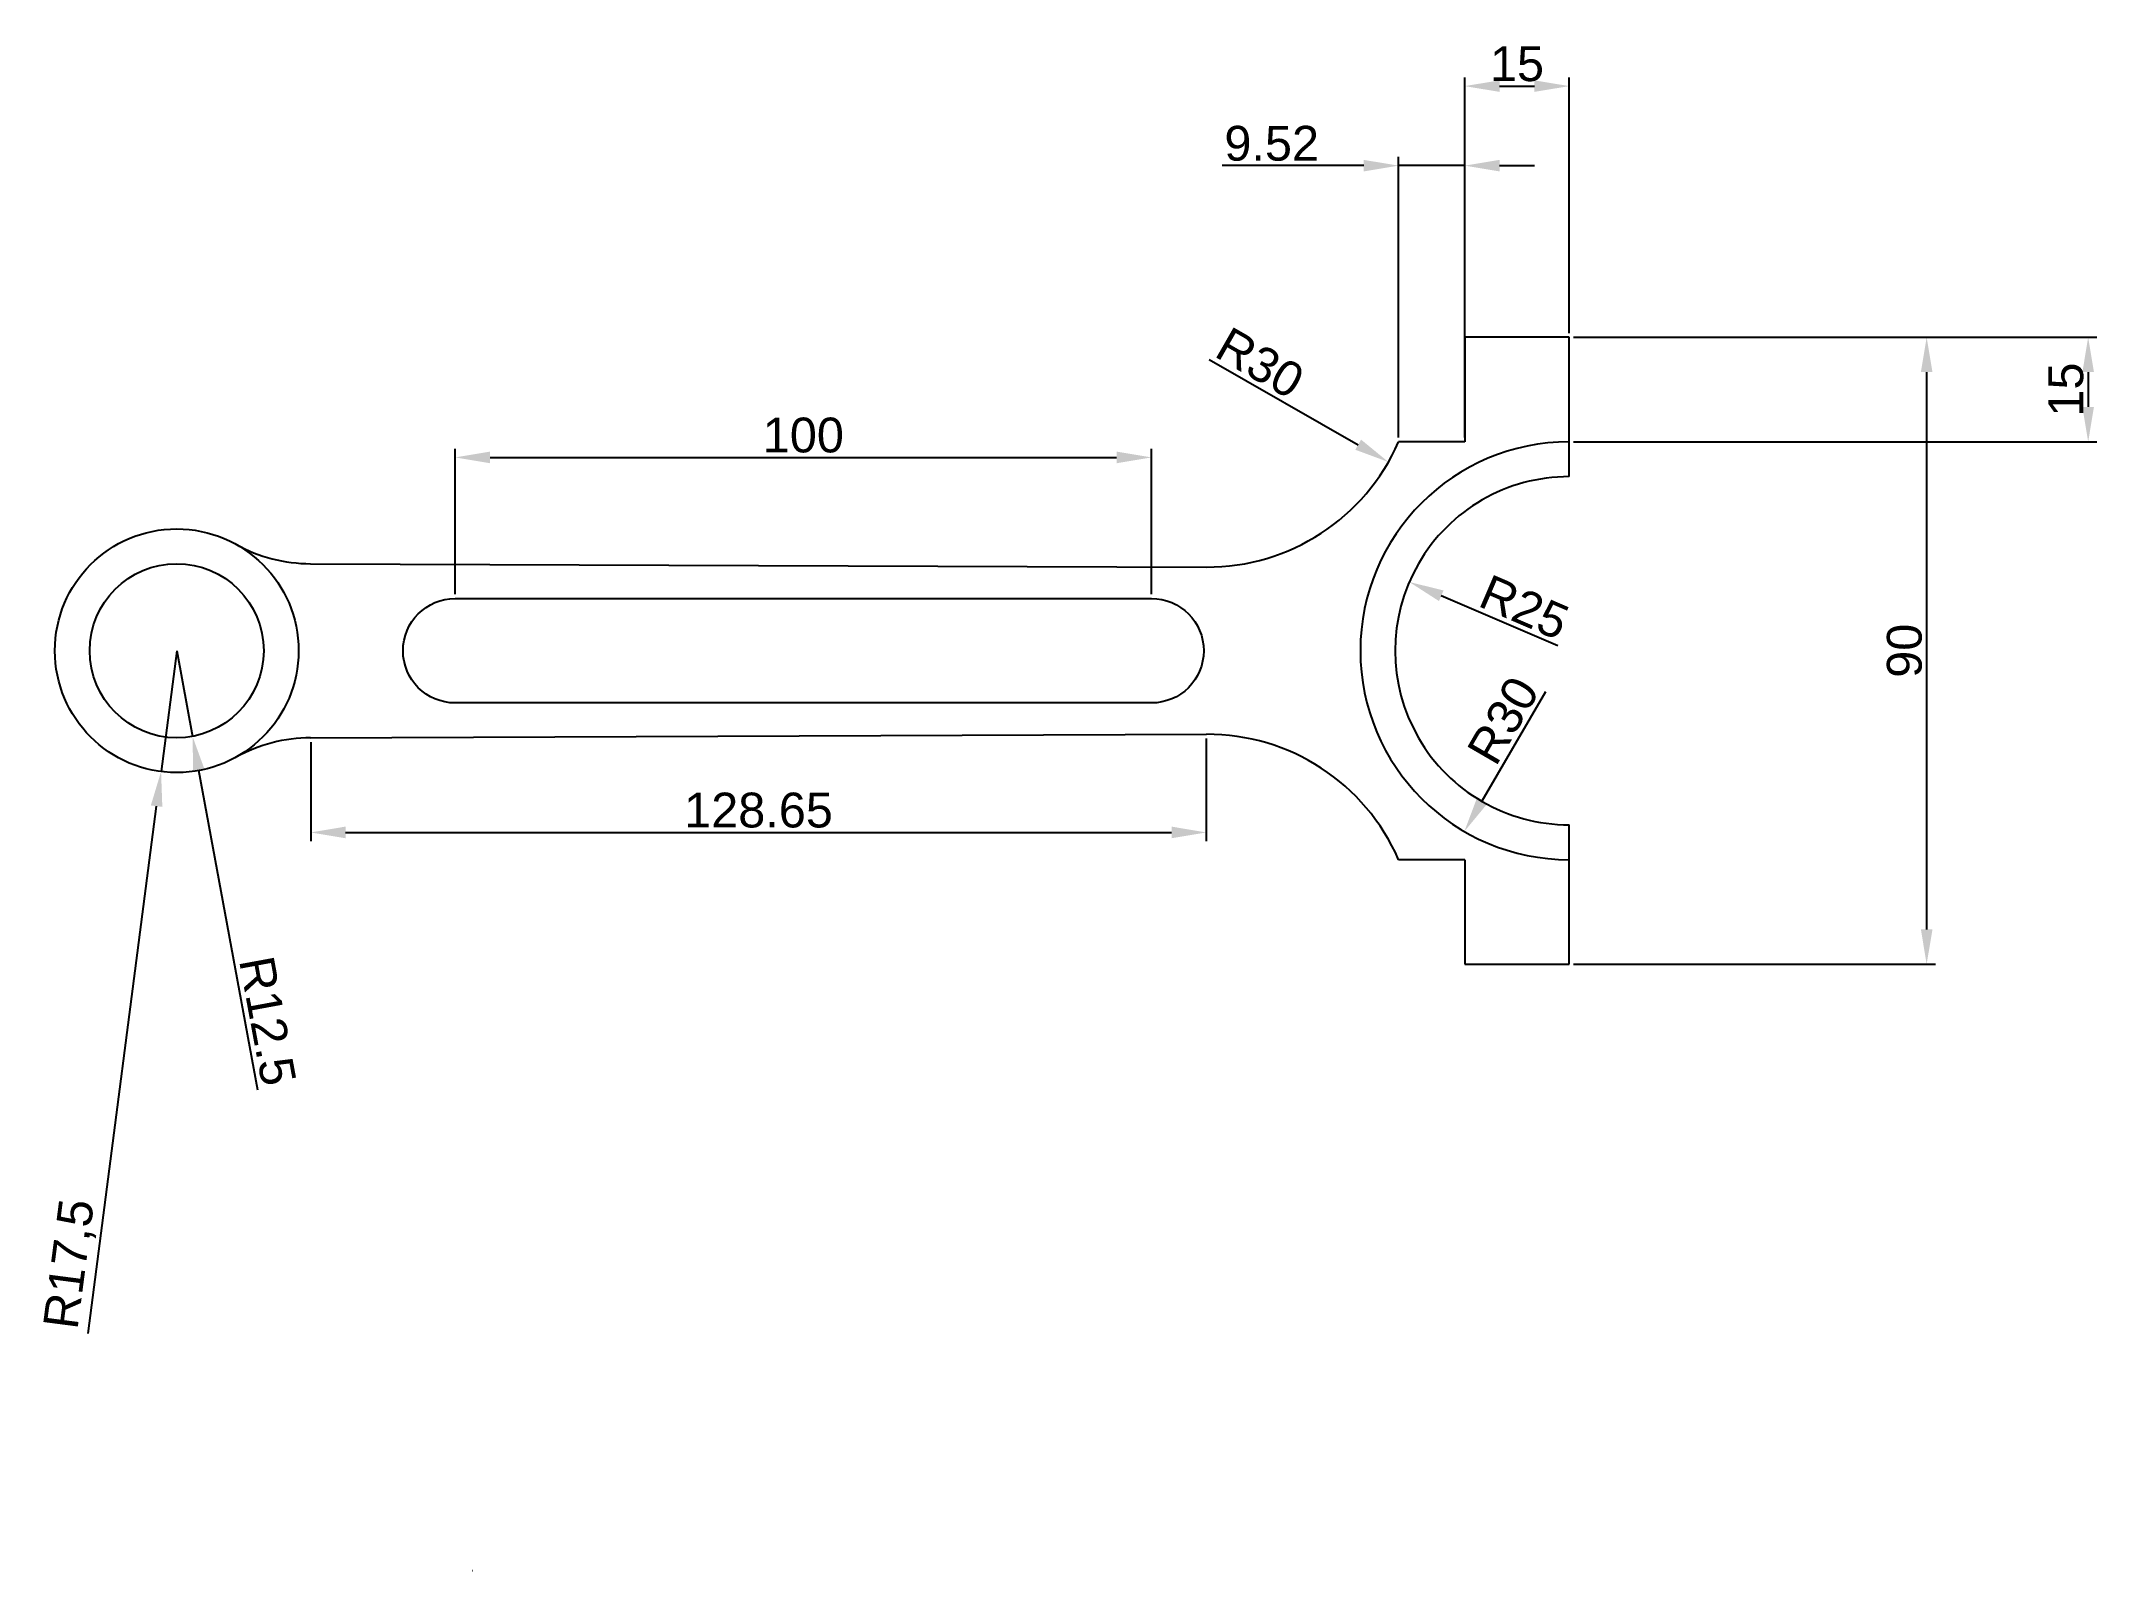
# Model space of a CAD drawing. Header units: millimetres. Extents: x -19 to 276, y -132 to 88.
import ezdxf

# ---------------------------------------------------------------- set-up
doc = ezdxf.new("R2010")
doc.units = ezdxf.units.MM
doc.styles.get("Standard").update_dxf_attribs({"font": 'arial.ttf'})
doc.dimstyles.new('Annotative', dxfattribs={"dimscale": 0, "dimtxt": 2.5, "dimasz": 2.5, "dimexe": 1.25, "dimexo": 0.625, "dimtad": 1, "dimtxsty": 'Standard', "dimcen": 2.5, "dimadec": 0, "dimazin": 0, "dimtfac": 1, "dimtmove": 0, "dimatfit": 3, "dimfxl": 1, "dimarcsym": 0})
doc.dimstyles.new('ISO-25', dxfattribs={"dimtxt": 2.5, "dimasz": 2.5, "dimexe": 1.25, "dimexo": 0.625, "dimtad": 1, "dimtxsty": 'Standard', "dimcen": 2.5, "dimadec": 0, "dimazin": 0, "dimtfac": 1, "dimtmove": 0, "dimatfit": 3, "dimfxl": 1, "dimarcsym": 0})

# ---------------------------------------------------------------- blocks, each defined once
blk = doc.blocks.new('*D3')
at = {"color": 5, "lineweight": -2, "transparency": 16777216}
for p, q in [((0, 0), (2.27, -12.29)), ((11.66, -63.1), (3.18, -17.21))]:
    blk.add_line(p, q, dxfattribs=at)
at = {"color": 5, "transparency": 16777216}
blk.add_solid([(4, -17.06), (2.36, -17.36), (2.27, -12.29)], dxfattribs=at)
at = {"layer": 'Defpoints', "color": 0, "transparency": 16777216}
for p in [(0, 0), (2.27, -12.29)]:
    blk.add_point(p, dxfattribs=at)
at = {"color": 0, "transparency": 16777216, "insert": (13.05, -53.15), "char_height": 5, "attachment_point": 5, "rotation": 280.4666}
blk.add_mtext('R12.5', dxfattribs=at)
blk = doc.blocks.new('*D1')
at = {"color": 5, "lineweight": -2, "transparency": 16777216}
for p, q in [((0, 0), (-2.25, -17.35)), ((-12.72, -98.01), (-2.9, -22.31))]:
    blk.add_line(p, q, dxfattribs=at)
at = {"color": 5, "transparency": 16777216}
blk.add_solid([(-3.72, -22.21), (-2.07, -22.42), (-2.25, -17.35)], dxfattribs=at)
at = {"layer": 'Defpoints', "color": 0, "transparency": 16777216}
for p in [(0, 0), (-2.25, -17.35)]:
    blk.add_point(p, dxfattribs=at)
at = {"color": 0, "transparency": 16777216, "insert": (-15.09, -88.09), "char_height": 5, "attachment_point": 5, "rotation": 82.605}
blk.add_mtext('R17,5', dxfattribs=at)
blk = doc.blocks.new('*D2')
at = {"color": 1, "lineweight": -2, "transparency": 16777216}
for p, q in [((19.24, -13.12), (19.24, -27.34)), ((147.88, -12.62), (147.88, -27.34))]:
    blk.add_line(p, q, dxfattribs=at)
at = {"color": 5, "lineweight": -2, "transparency": 16777216}
blk.add_line((24.24, -26.09), (142.88, -26.09), dxfattribs=at)
at = {"color": 5, "transparency": 16777216}
for points in [[(24.24, -25.25), (24.24, -26.92), (19.24, -26.09)], [(142.88, -25.25), (142.88, -26.92), (147.88, -26.09)]]:
    blk.add_solid(points, dxfattribs=at)
at = {"layer": 'Defpoints', "color": 0, "transparency": 16777216}
for p in [(19.24, -12.5), (147.88, -11.99), (147.88, -26.09)]:
    blk.add_point(p, dxfattribs=at)
at = {"color": 0, "transparency": 16777216, "insert": (83.56, -22.91), "char_height": 5, "attachment_point": 5}
blk.add_mtext('128.65', dxfattribs=at)
blk = doc.blocks.new('*D4')
at = {"color": 1, "lineweight": -2, "transparency": 16777216}
for p, q in [((40, 8.12), (40, 29.01)), ((140, 8.12), (140, 29.01))]:
    blk.add_line(p, q, dxfattribs=at)
at = {"color": 5, "lineweight": -2, "transparency": 16777216}
blk.add_line((45, 27.76), (135, 27.76), dxfattribs=at)
at = {"color": 5, "transparency": 16777216}
for points in [[(45, 28.59), (45, 26.92), (40, 27.76)], [(135, 28.59), (135, 26.92), (140, 27.76)]]:
    blk.add_solid(points, dxfattribs=at)
at = {"layer": 'Defpoints', "color": 0, "transparency": 16777216}
for p in [(140, 27.76), (40, 7.5), (140, 7.5)]:
    blk.add_point(p, dxfattribs=at)
at = {"color": 0, "transparency": 16777216, "insert": (90, 30.94), "char_height": 5, "attachment_point": 5}
blk.add_mtext('100', dxfattribs=at)
blk = doc.blocks.new('*D5')
at = {"color": 5, "lineweight": -2, "transparency": 16777216}
blk.add_line((148.3, 41.84), (169.69, 29.58), dxfattribs=at)
at = {"color": 5, "transparency": 16777216}
blk.add_solid([(170.11, 30.31), (169.28, 28.86), (174.03, 27.1)], dxfattribs=at)
at = {"layer": 'Defpoints', "color": 0, "transparency": 16777216}
for p in [(148, 42.01), (174.03, 27.1)]:
    blk.add_point(p, dxfattribs=at)
at = {"color": 0, "transparency": 16777216, "insert": (155.6, 41.32), "char_height": 5, "attachment_point": 5, "rotation": 330.194}
blk.add_mtext('R30', dxfattribs=at)
blk = doc.blocks.new('*D6')
at = {"color": 5, "lineweight": -2, "transparency": 16777216}
blk.add_line((198.38, 0.7), (181.62, 7.9), dxfattribs=at)
at = {"color": 5, "transparency": 16777216}
blk.add_solid([(181.95, 8.66), (181.3, 7.13), (177.03, 9.87)], dxfattribs=at)
at = {"layer": 'Defpoints', "color": 0, "transparency": 16777216}
for p in [(177.03, 9.87), (200, 0)]:
    blk.add_point(p, dxfattribs=at)
at = {"color": 0, "transparency": 16777216, "insert": (193.55, 6.23), "char_height": 5, "attachment_point": 5, "rotation": 336.7464}
blk.add_mtext('R25', dxfattribs=at)
blk = doc.blocks.new('*D7')
at = {"color": 5, "lineweight": -2, "transparency": 16777216}
blk.add_line((196.58, -5.9), (187.45, -21.62), dxfattribs=at)
at = {"color": 5, "transparency": 16777216}
blk.add_solid([(186.73, -21.2), (188.17, -22.04), (184.94, -25.95)], dxfattribs=at)
at = {"layer": 'Defpoints', "color": 0, "transparency": 16777216}
for p in [(200, 0), (184.94, -25.95)]:
    blk.add_point(p, dxfattribs=at)
at = {"color": 0, "transparency": 16777216, "insert": (190.52, -10), "char_height": 5, "attachment_point": 5, "rotation": 59.8664}
blk.add_mtext('R30', dxfattribs=at)
blk = doc.blocks.new('*D8')
at = {"color": 1, "lineweight": -2, "transparency": 16777216}
for p, q in [((175.48, 30.6), (175.48, 70.9)), ((185, 30.6), (185, 70.9))]:
    blk.add_line(p, q, dxfattribs=at)
at = {"color": 5, "lineweight": -2, "transparency": 16777216}
for p, q in [((170.48, 69.65), (150.17, 69.65)), ((185, 69.65), (175.48, 69.65)), ((190, 69.65), (195, 69.65))]:
    blk.add_line(p, q, dxfattribs=at)
at = {"color": 5, "transparency": 16777216}
for points in [[(170.48, 70.48), (170.48, 68.82), (175.48, 69.65)], [(190, 70.48), (190, 68.82), (185, 69.65)]]:
    blk.add_solid(points, dxfattribs=at)
at = {"layer": 'Defpoints', "color": 0, "transparency": 16777216}
for p in [(185, 69.65), (175.48, 29.97), (185, 29.97)]:
    blk.add_point(p, dxfattribs=at)
at = {"color": 0, "transparency": 16777216, "insert": (157.27, 72.83), "char_height": 5, "attachment_point": 5}
blk.add_mtext('9.52', dxfattribs=at)
blk = doc.blocks.new('*D9')
at = {"color": 1, "lineweight": -2, "transparency": 16777216}
for p, q in [((185, 45.62), (185, 82.32)), ((200, 45.62), (200, 82.32))]:
    blk.add_line(p, q, dxfattribs=at)
at = {"color": 5, "lineweight": -2, "transparency": 16777216}
blk.add_line((190, 81.07), (195, 81.07), dxfattribs=at)
at = {"color": 5, "transparency": 16777216}
for points in [[(190, 81.9), (190, 80.24), (185, 81.07)], [(195, 81.9), (195, 80.24), (200, 81.07)]]:
    blk.add_solid(points, dxfattribs=at)
at = {"layer": 'Defpoints', "color": 0, "transparency": 16777216}
for p in [(200, 81.07), (185, 45), (200, 45)]:
    blk.add_point(p, dxfattribs=at)
at = {"color": 0, "transparency": 16777216, "insert": (192.5, 84.25), "char_height": 5, "attachment_point": 5}
blk.add_mtext('15', dxfattribs=at)
blk = doc.blocks.new('*D10')
at = {"color": 1, "lineweight": -2, "transparency": 16777216}
for p, q in [((200.63, 45), (252.59, 45)), ((200.63, -45), (252.59, -45))]:
    blk.add_line(p, q, dxfattribs=at)
at = {"color": 5, "lineweight": -2, "transparency": 16777216}
blk.add_line((251.34, 40), (251.34, -40), dxfattribs=at)
at = {"color": 5, "transparency": 16777216}
for points in [[(250.51, 40), (252.18, 40), (251.34, 45)], [(250.51, -40), (252.18, -40), (251.34, -45)]]:
    blk.add_solid(points, dxfattribs=at)
at = {"layer": 'Defpoints', "color": 0, "transparency": 16777216}
for p in [(200, 45), (200, -45), (251.34, -45)]:
    blk.add_point(p, dxfattribs=at)
at = {"color": 0, "transparency": 16777216, "insert": (248.16, 0), "char_height": 5, "attachment_point": 5, "rotation": 90}
blk.add_mtext('90', dxfattribs=at)
blk = doc.blocks.new('*D11')
at = {"color": 1, "lineweight": -2, "transparency": 16777216}
for p, q in [((200.63, 45), (275.79, 45)), ((200.63, 30), (275.79, 30))]:
    blk.add_line(p, q, dxfattribs=at)
at = {"color": 5, "lineweight": -2, "transparency": 16777216}
blk.add_line((274.54, 40), (274.54, 35), dxfattribs=at)
at = {"color": 5, "transparency": 16777216}
for points in [[(273.71, 40), (275.37, 40), (274.54, 45)], [(273.71, 35), (275.37, 35), (274.54, 30)]]:
    blk.add_solid(points, dxfattribs=at)
at = {"layer": 'Defpoints', "color": 0, "transparency": 16777216}
for p in [(200, 45), (200, 30), (274.54, 30)]:
    blk.add_point(p, dxfattribs=at)
at = {"color": 0, "transparency": 16777216, "insert": (271.36, 37.5), "char_height": 5, "attachment_point": 5, "rotation": 90}
blk.add_mtext('15', dxfattribs=at)

msp = doc.modelspace()

# ---------------------------------------------------------------- linework, layer by layer
for p, q in [((200, 45), (185, 45)), ((185, 45), (185, 29.972)), ((200, 25), (200, 45)), ((185, 29.972), (175.479, 29.972)), ((200, 30), (199.89, 30)), ((19.234, 12.502), (147.885, 12.01)), ((19.235, -12.5), (147.882, -11.993)), ((200, -45), (200, -25)), ((185, -30), (175.499, -30)), ((185, -30), (185, -45)), ((185, -45), (200, -45))]:
    msp.add_line(p, q)
msp.add_lwpolyline([(40, 7.5), (140, 7.5, -1), (140, -7.5), (40, -7.5, -1), (40, 7.5, -0.3407695)], format="xyb")
for radius in [17.5, 12.5]:
    msp.add_circle((0, 0), radius)
for centre, radius, start, end in [((148, 42.01), 30, 269.78085, 336.34302), ((200, 0), 30, 90, 270), ((200, 0), 25, 89.99959, 270), ((19.231, 34.502), 22, 240.86567, 270.00741), ((19.235, -34.5), 22, 90, 119.14174), ((148, -41.993), 30, 23.56329, 90.22576), ((42.417, -139.611), 7.5, 89.41967, 90)]:
    msp.add_arc(centre, radius, start, end)

# ---------------------------------------------------------------- dimensions: what is measured, and where the dimension line sits
for base, p1, p2, override, picture, middle in [((200, 81.07), (185, 45), (200, 45), {"dimtxt": 5, "dimasz": 5, "dimclrd": 5, "dimclre": 1}, '*D9', (192.5, 84.248)), ((140, 27.758), (40, 7.5), (140, 7.5), {"dimtxt": 5, "dimasz": 5, "dimclrd": 5, "dimclre": 1}, '*D4', (90, 30.936)), ((147.882, -26.087), (19.235, -12.5), (147.882, -11.993), {"dimtxt": 5, "dimasz": 5, "dimdsep": 46, "dimclrd": 5, "dimclre": 1}, '*D2', (83.559, -22.909))]:
    dim = msp.add_linear_dim(base=base, p1=p1, p2=p2, dimstyle='ISO-25', override=override)
    dim.commit()
    dim.dimension.update_dxf_attribs({"geometry": picture, "text_midpoint": middle})
dim = msp.add_linear_dim(base=(185, 69.649), p1=(175.479, 29.972), p2=(185, 29.972), dimstyle='ISO-25', override={"dimtxt": 5, "dimasz": 5, "dimdsep": 46, "dimclrd": 5, "dimclre": 1})
dim.commit()
dim.dimension.update_dxf_attribs({"geometry": '*D8', "text_midpoint": (157.268, 69.649), "dimtype": 160})
for center, mpoint, dimstyle, override, picture, middle in [((148, 42.01), (174.031, 27.098), 'ISO-25', {"dimtxt": 5, "dimasz": 5, "dimclrd": 5, "dimclre": 1}, '*D5', (154.021, 38.561)), ((200, 0), (177.031, 9.87), 'ISO-25', {"dimtxt": 5, "dimasz": 5, "dimclrd": 5, "dimclre": 1}, '*D6', (192.298, 3.309)), ((0, 0), (-2.252, -17.354), 'ISO-25', {"dimtxt": 5, "dimasz": 5, "dimclrd": 5, "dimclre": 1}, '*D1', (-11.494, -88.562)), ((0, 0), (2.271, -12.292), 'Annotative', {"dimtxt": 5, "dimasz": 5, "dimdsep": 46, "dimclrd": 5, "dimclre": 1}, '*D3', (9.926, -53.732)), ((200, 0), (184.939, -25.946), 'ISO-25', {"dimtxt": 5, "dimasz": 5, "dimclrd": 5, "dimclre": 1}, '*D7', (193.268, -11.598))]:
    dim = msp.add_radius_dim(center=center, mpoint=mpoint, dimstyle=dimstyle, override=override)
    dim.commit()
    dim.dimension.update_dxf_attribs({"geometry": picture, "text_midpoint": middle, "dimtype": 164})
for base, p2, picture, middle in [((251.343, -45), (200, -45), '*D10', (248.165, 0)), ((274.541, 30), (200, 30), '*D11', (271.363, 37.5))]:
    dim = msp.add_linear_dim(base=base, p1=(200, 45), p2=p2, angle=90, dimstyle='ISO-25', override={"dimtxt": 5, "dimasz": 5, "dimclrd": 5, "dimclre": 1})
    dim.commit()
    dim.dimension.update_dxf_attribs({"geometry": picture, "text_midpoint": middle})

doc.saveas('drawing.dxf')
